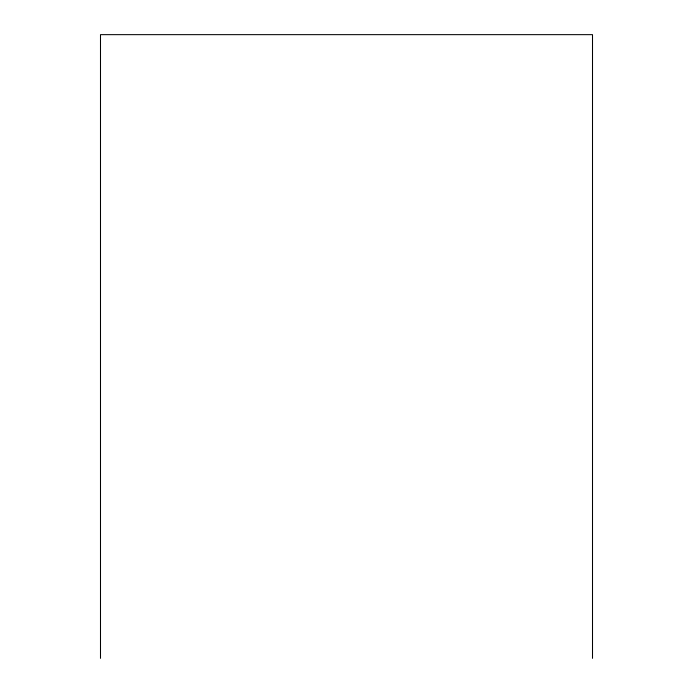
<?xml version="1.0" encoding="UTF-8"?>
<svg xmlns="http://www.w3.org/2000/svg" width="693" height="693" viewBox="0 0 693 693"><rect width="100%" height="100%" fill="white"/><g stroke="black" fill="none" stroke-linecap="round" stroke-linejoin="round"><path stroke-width="1.04" d="M592.506 658.35L592.506 34.65L100.494 34.65L100.494 658.35"/></g></svg>
